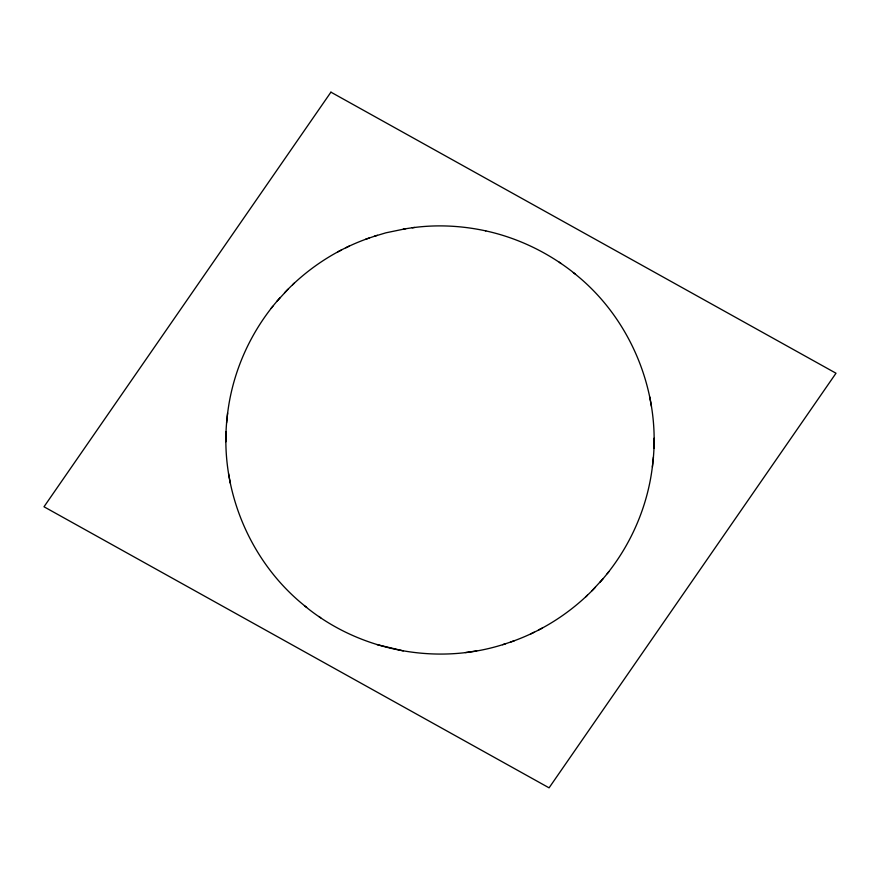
<?xml version="1.0" encoding="UTF-8"?>
<svg xmlns="http://www.w3.org/2000/svg" width="880" height="880" viewBox="0 0 880 880"><rect width="100%" height="100%" fill="white"/><g stroke="black" fill="none" stroke-linecap="round" stroke-linejoin="round"><path stroke-width="1.32" d="M306.647 607.376C250.283 563.398 219.274 489.555 227.018 418.528M652.982 461.472C660.726 390.445 629.717 316.602 573.353 272.624M225.907 441.749L225.973 437.327M225.984 436.26L226.05 431.805M653.95 448.195L654.016 443.74M654.027 442.673L654.093 438.251M227.161 417.395C231.616 373.186 250.635 330.649 280.214 297.528M599.786 582.472C629.365 549.351 648.384 506.814 652.839 462.605M226.567 422.939L227.612 412.973M652.388 467.027L653.433 457.061M271.172 308.297L272.844 306.262M276.826 301.422L288.002 289.234M603.174 578.578L591.998 590.766M607.156 573.738L608.828 571.703M284.504 292.864C307.791 268.235 337.018 249.172 369.061 238.073M595.496 587.136C572.209 611.765 542.982 630.828 510.939 641.927M292.589 284.779L294.338 283.052M585.662 596.948L587.411 595.221M337.832 251.845L341.506 249.997M345.84 247.797L349.338 246.037M530.662 633.963L534.16 632.203M538.494 630.003L542.168 628.155M374.264 236.324L385.869 232.826L405.867 228.69M304.469 605.748C359.491 651.299 437.943 666.281 505.736 643.676M365.739 239.195L377.377 235.268M502.623 644.732L514.261 640.805M412.247 227.777C436.678 224.378 461.692 225.665 485.771 230.89M465.454 652.575L476.674 650.914M403.326 229.086L414.546 227.425M403.26 650.892L376.981 644.589M485.584 230.846C518.441 237.996 549.406 253.121 575.531 274.252M559.273 262.196L561.055 263.527M318.945 616.473L320.727 617.804M651.431 406.329L649.704 396.803M228.569 473.671L230.296 483.197M330.924 92.158L44 506.77L549.076 787.842L836 373.23L330.924 92.158"/></g></svg>
